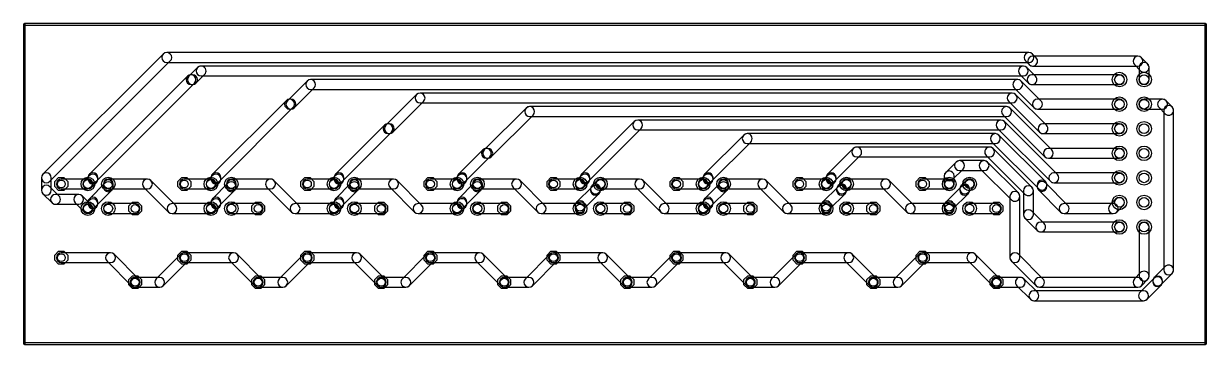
# Model space of a CAD drawing. Extents: x 58 to 257, y 54 to 143.
# Drawn here: x 58.3 to 180.4, y 86.9 to 120.1 of the extents above; entities that cross this region are included whole.
import ezdxf

# ---------------------------------------------------------------- set-up
doc = ezdxf.new("R2010")
doc.units = 0
for name, color, linetype in [('16', 175, 'CONTINUOUS'), ('17', 82, 'CONTINUOUS'), ('20', 30, 'CONTINUOUS'), ('44', 253, 'CONTINUOUS')]:
    doc.layers.add(name, color=color, linetype=linetype)

# ---------------------------------------------------------------- blocks, each defined once
blk = doc.blocks.new('OCTAGONP')
blk.add_lwpolyline([(-0.5, -0.2071), (-0.5, 0.2071), (-0.2071, 0.5), (0.2071, 0.5), (0.5, 0.2071), (0.5, -0.2071), (0.2071, -0.5), (-0.2071, -0.5)], close=True)
blk = doc.blocks.new('ROUNDP')
blk.add_circle((0, 0), 0.5)

msp = doc.modelspace()

# ---------------------------------------------------------------- linework, layer by layer
at = {"layer": '16'}
for points in [[(61.0398, 103.7876), (73.479, 116.2268, 1), (72.7606, 116.9452), (60.3214, 104.506, 1)], [(73.1198, 116.078), (162.1093, 116.078, 1), (162.1093, 117.094), (73.1198, 117.094, 1)], [(161.7501, 116.2268), (162.1311, 115.8458, 1), (162.8495, 116.5642), (162.4685, 116.9452, 1)], [(162.4903, 115.697), (173.355, 115.697, 1), (173.355, 116.713), (162.4903, 116.713, 1)], [(172.9958, 115.8458), (173.6308, 115.2108, 1), (174.3492, 115.9292), (173.7142, 116.5642, 1)], [(173.482, 115.57), (173.482, 114.3, 1), (174.498, 114.3), (174.498, 115.57, 1)], [(65.8476, 103.8056), (75.9828, 113.9408, 1), (75.2643, 114.6592), (65.1292, 104.5241, 1)], [(75.6236, 113.792), (75.7682, 113.792, 1), (75.7682, 114.808), (75.6236, 114.808, 1)], [(76.1274, 113.9408), (77.0164, 114.8298, 1), (76.298, 115.5482), (75.409, 114.6592, 1)], [(76.6572, 114.681), (161.5306, 114.681, 1), (161.5306, 115.697), (76.6572, 115.697, 1)], [(161.1714, 114.8298), (162.0604, 113.9408, 1), (162.7788, 114.6592), (161.8898, 115.5482, 1)], [(162.4196, 113.792), (171.45, 113.792, 1), (171.45, 114.808), (162.4196, 114.808, 1)], [(86.2874, 111.4008), (88.3194, 113.4328, 1), (87.601, 114.1512), (85.569, 112.1192, 1)], [(87.9602, 113.284), (160.952, 113.284, 1), (160.952, 114.3), (87.9602, 114.3, 1)], [(160.5928, 113.4328), (162.6248, 111.4008, 1), (163.3432, 112.1192), (161.3112, 114.1512, 1)], [(96.4474, 108.8608), (99.6224, 112.0358, 1), (98.904, 112.7542), (95.729, 109.5792, 1)], [(99.2632, 111.887), (160.3733, 111.887, 1), (160.3733, 112.903), (99.2632, 112.903, 1)], [(160.0141, 112.0358), (163.1891, 108.8608, 1), (163.9075, 109.5792), (160.7325, 112.7542, 1)], [(78.5476, 103.8056), (86.1428, 111.4008, 1), (85.4243, 112.1192), (77.8292, 104.5241, 1)], [(85.7836, 111.252), (85.9282, 111.252, 1), (85.9282, 112.268), (85.7836, 112.268, 1)], [(106.6074, 106.3208), (110.9254, 110.6388, 1), (110.207, 111.3572), (105.889, 107.0392, 1)], [(110.5662, 110.49), (159.7947, 110.49, 1), (159.7947, 111.506), (110.5662, 111.506, 1)], [(159.4354, 110.6388), (163.7534, 106.3208, 1), (164.4719, 107.0392), (160.1539, 111.3572, 1)], [(162.984, 111.252), (171.45, 111.252, 1), (171.45, 112.268), (162.984, 112.268, 1)], [(175.895, 112.268), (173.99, 112.268, 1), (173.99, 111.252), (175.895, 111.252, 1)], [(176.8892, 111.4842), (176.2542, 112.1192, 1), (175.5358, 111.4008), (176.1708, 110.7658, 1)], [(177.038, 94.615), (177.038, 111.125, 1), (176.022, 111.125), (176.022, 94.615, 1)], [(116.6476, 103.8056), (122.0838, 109.2418, 1), (121.3653, 109.9602), (115.9292, 104.5241, 1)], [(121.7246, 109.093), (159.216, 109.093, 1), (159.216, 110.109), (121.7246, 110.109, 1)], [(158.8568, 109.2418), (164.3178, 103.7808, 1), (165.0362, 104.4992), (159.5752, 109.9602, 1)], [(91.2476, 103.8056), (96.3028, 108.8608, 1), (95.5843, 109.5792), (90.5292, 104.5241, 1)], [(95.9436, 108.712), (96.0882, 108.712, 1), (96.0882, 109.728), (95.9436, 109.728, 1)], [(129.3476, 103.8056), (133.3868, 107.8448, 1), (132.6683, 108.5632), (128.6292, 104.5241, 1)], [(133.0276, 107.696), (158.6373, 107.696, 1), (158.6373, 108.712), (133.0276, 108.712, 1)], [(158.2781, 107.8448), (163.0898, 103.0331, 1), (163.8082, 103.7515), (158.9965, 108.5632, 1)], [(163.5483, 108.712), (171.45, 108.712, 1), (171.45, 109.728), (163.5483, 109.728, 1)], [(103.9476, 103.8056), (106.4628, 106.3208, 1), (105.7443, 107.0392), (103.2292, 104.5241, 1)], [(106.1036, 106.172), (106.2482, 106.172, 1), (106.2482, 107.188), (106.1036, 107.188, 1)], [(142.0476, 103.8056), (144.6898, 106.4478, 1), (143.9713, 107.1662), (141.3292, 104.5241, 1)], [(144.3306, 106.299), (158.0587, 106.299, 1), (158.0587, 107.315), (144.3306, 107.315, 1)], [(157.6995, 106.4478), (161.6928, 102.4545, 1), (162.4112, 103.1729), (158.4179, 107.1662, 1)], [(164.1127, 106.172), (171.45, 106.172, 1), (171.45, 107.188), (164.1127, 107.188, 1)], [(154.2324, 103.984), (155.2992, 105.0508, 1), (154.5808, 105.7692), (153.514, 104.7024, 1)], [(154.94, 104.902), (157.48, 104.902, 1), (157.48, 105.918), (154.94, 105.918, 1)], [(157.1208, 105.0508), (160.2958, 101.8758, 1), (161.0142, 102.5942), (157.8392, 105.7692, 1)], [(61.1886, 102.8632), (61.1886, 104.1468, 1), (60.1726, 104.1468), (60.1726, 102.8632, 1)], [(62.23, 102.997), (64.9732, 102.997, 1), (64.9732, 104.013), (62.23, 104.013, 1)], [(65.3324, 103.1458), (65.8476, 103.661, 1), (65.1292, 104.3794), (64.614, 103.8642, 1)], [(65.9964, 104.0202), (65.9964, 104.1648, 1), (64.9804, 104.1648), (64.9804, 104.0202, 1)], [(67.5894, 103.2178), (67.5894, 103.505, 1), (66.5734, 103.505), (66.5734, 103.2178, 1)], [(67.0814, 102.997), (71.12, 102.997, 1), (71.12, 104.013), (67.0814, 104.013, 1)], [(70.7608, 103.1458), (73.3008, 100.6058, 1), (74.0192, 101.3242), (71.4792, 103.8642, 1)], [(74.93, 102.997), (77.6732, 102.997, 1), (77.6732, 104.013), (74.93, 104.013, 1)], [(78.0324, 103.1458), (78.5476, 103.661, 1), (77.8292, 104.3794), (77.314, 103.8642, 1)], [(78.6964, 104.0202), (78.6964, 104.1648, 1), (77.6804, 104.1648), (77.6804, 104.0202, 1)], [(80.2894, 103.2178), (80.2894, 103.505, 1), (79.2734, 103.505), (79.2734, 103.2178, 1)], [(79.7814, 102.997), (83.82, 102.997, 1), (83.82, 104.013), (79.7814, 104.013, 1)], [(83.4608, 103.1458), (86.0008, 100.6058, 1), (86.7192, 101.3242), (84.1792, 103.8642, 1)], [(87.63, 102.997), (90.3732, 102.997, 1), (90.3732, 104.013), (87.63, 104.013, 1)], [(90.7324, 103.1458), (91.2476, 103.661, 1), (90.5292, 104.3794), (90.014, 103.8642, 1)], [(91.3964, 104.0202), (91.3964, 104.1648, 1), (90.3804, 104.1648), (90.3804, 104.0202, 1)], [(92.9894, 103.2178), (92.9894, 103.505, 1), (91.9734, 103.505), (91.9734, 103.2178, 1)], [(92.4814, 102.997), (96.52, 102.997, 1), (96.52, 104.013), (92.4814, 104.013, 1)], [(96.1608, 103.1458), (98.7008, 100.6058, 1), (99.4192, 101.3242), (96.8792, 103.8642, 1)], [(100.33, 102.997), (103.0732, 102.997, 1), (103.0732, 104.013), (100.33, 104.013, 1)], [(103.4324, 103.1458), (103.9476, 103.661, 1), (103.2292, 104.3794), (102.714, 103.8642, 1)], [(104.0964, 104.0202), (104.0964, 104.1648, 1), (103.0804, 104.1648), (103.0804, 104.0202, 1)], [(105.6894, 103.2178), (105.6894, 103.505, 1), (104.6734, 103.505), (104.6734, 103.2178, 1)], [(105.1814, 102.997), (109.22, 102.997, 1), (109.22, 104.013), (105.1814, 104.013, 1)], [(108.8608, 103.1458), (111.4008, 100.6058, 1), (112.1192, 101.3242), (109.5792, 103.8642, 1)], [(113.03, 102.997), (115.7732, 102.997, 1), (115.7732, 104.013), (113.03, 104.013, 1)], [(116.1324, 103.1458), (116.6476, 103.661, 1), (115.9292, 104.3794), (115.414, 103.8642, 1)], [(116.7964, 104.0202), (116.7964, 104.1648, 1), (115.7804, 104.1648), (115.7804, 104.0202, 1)], [(117.7254, 102.6306), (118.2406, 103.1458, 1), (117.5222, 103.8642), (117.007, 103.349, 1)], [(117.8814, 102.997), (121.92, 102.997, 1), (121.92, 104.013), (117.8814, 104.013, 1)], [(121.5608, 103.1458), (124.1008, 100.6058, 1), (124.8192, 101.3242), (122.2792, 103.8642, 1)], [(125.73, 102.997), (128.4732, 102.997, 1), (128.4732, 104.013), (125.73, 104.013, 1)], [(128.8324, 103.1458), (129.3476, 103.661, 1), (128.6292, 104.3794), (128.114, 103.8642, 1)], [(129.4964, 104.0202), (129.4964, 104.1648, 1), (128.4804, 104.1648), (128.4804, 104.0202, 1)], [(131.0894, 103.2178), (131.0894, 103.505, 1), (130.0734, 103.505), (130.0734, 103.2178, 1)], [(130.5814, 102.997), (134.62, 102.997, 1), (134.62, 104.013), (130.5814, 104.013, 1)], [(134.2608, 103.1458), (136.8008, 100.6058, 1), (137.5192, 101.3242), (134.9792, 103.8642, 1)], [(138.43, 102.997), (141.1732, 102.997, 1), (141.1732, 104.013), (138.43, 104.013, 1)], [(141.5324, 103.1458), (142.0476, 103.661, 1), (141.3292, 104.3794), (140.814, 103.8642, 1)], [(142.1964, 104.0202), (142.1964, 104.1648, 1), (141.1804, 104.1648), (141.1804, 104.0202, 1)], [(143.1254, 102.6306), (143.6406, 103.1458, 1), (142.9222, 103.8642), (142.407, 103.349, 1)], [(143.2814, 102.997), (147.32, 102.997, 1), (147.32, 104.013), (143.2814, 104.013, 1)], [(146.9608, 103.1458), (149.5008, 100.6058, 1), (150.2192, 101.3242), (147.6792, 103.8642, 1)], [(151.13, 102.997), (153.8732, 102.997, 1), (153.8732, 104.013), (151.13, 104.013, 1)], [(154.3812, 103.505), (154.3812, 104.3432, 1), (153.3652, 104.3432), (153.3652, 103.505, 1)], [(155.8254, 102.6306), (156.3406, 103.1458, 1), (155.6222, 103.8642), (155.107, 103.349, 1)], [(162.941, 103.3923), (162.941, 103.251, 1), (163.957, 103.251), (163.957, 103.3923, 1)], [(164.677, 103.632), (171.45, 103.632, 1), (171.45, 104.648), (164.677, 104.648, 1)], [(61.991, 102.2712), (61.0398, 103.2224, 1), (60.3214, 102.504), (61.2726, 101.5528, 1)], [(65.8476, 101.2656), (67.4406, 102.8586, 1), (66.7222, 103.5771), (65.1292, 101.9841, 1)], [(78.5476, 101.2656), (80.1406, 102.8586, 1), (79.4222, 103.5771), (77.8292, 101.9841, 1)], [(91.2476, 101.2656), (92.8406, 102.8586, 1), (92.1222, 103.5771), (90.5292, 101.9841, 1)], [(103.9476, 101.2656), (105.5406, 102.8586, 1), (104.8222, 103.5771), (103.2292, 101.9841, 1)], [(116.1324, 100.8929), (117.7254, 102.4859, 1), (117.007, 103.2044), (115.414, 101.6114, 1)], [(117.8742, 102.8452), (117.8742, 102.9898, 1), (116.8582, 102.9898), (116.8582, 102.8452, 1)], [(129.3476, 101.2656), (130.9406, 102.8586, 1), (130.2222, 103.5771), (128.6292, 101.9841, 1)], [(141.5324, 100.8929), (143.1254, 102.4859, 1), (142.407, 103.2044), (140.814, 101.6114, 1)], [(143.2742, 102.8452), (143.2742, 102.9898, 1), (142.2582, 102.9898), (142.2582, 102.8452, 1)], [(154.2324, 100.8929), (155.8254, 102.4859, 1), (155.107, 103.2044), (153.514, 101.6114, 1)], [(155.9742, 102.8452), (155.9742, 102.9898, 1), (154.9582, 102.9898), (154.9582, 102.8452, 1)], [(160.147, 102.235), (160.147, 95.885, 1), (161.163, 95.885), (161.163, 102.235, 1)], [(161.544, 102.8137), (161.544, 100.33, 1), (162.56, 100.33), (162.56, 102.8137, 1)], [(163.0898, 102.8918), (165.3758, 100.6058, 1), (166.0942, 101.3242), (163.8082, 103.6102, 1)], [(64.0262, 102.42), (61.6318, 102.42, 1), (61.6318, 101.404), (64.0262, 101.404, 1)], [(65.3324, 101.3242), (64.3854, 102.2712, 1), (63.667, 101.5528), (64.614, 100.6058, 1)], [(65.3324, 100.6058), (65.8476, 101.121, 1), (65.1292, 101.8394), (64.614, 101.3242, 1)], [(65.9964, 101.4802), (65.9964, 101.6248, 1), (64.9804, 101.6248), (64.9804, 101.4802, 1)], [(67.0814, 100.457), (69.85, 100.457, 1), (69.85, 101.473), (67.0814, 101.473, 1)], [(73.66, 100.457), (77.6732, 100.457, 1), (77.6732, 101.473), (73.66, 101.473, 1)], [(78.0324, 100.6058), (78.5476, 101.121, 1), (77.8292, 101.8394), (77.314, 101.3242, 1)], [(78.6964, 101.4802), (78.6964, 101.6248, 1), (77.6804, 101.6248), (77.6804, 101.4802, 1)], [(79.7814, 100.457), (82.55, 100.457, 1), (82.55, 101.473), (79.7814, 101.473, 1)], [(86.36, 100.457), (90.3732, 100.457, 1), (90.3732, 101.473), (86.36, 101.473, 1)], [(90.7324, 100.6058), (91.2476, 101.121, 1), (90.5292, 101.8394), (90.014, 101.3242, 1)], [(91.3964, 101.4802), (91.3964, 101.6248, 1), (90.3804, 101.6248), (90.3804, 101.4802, 1)], [(92.4814, 100.457), (95.25, 100.457, 1), (95.25, 101.473), (92.4814, 101.473, 1)], [(99.06, 100.457), (103.0732, 100.457, 1), (103.0732, 101.473), (99.06, 101.473, 1)], [(103.4324, 100.6058), (103.9476, 101.121, 1), (103.2292, 101.8394), (102.714, 101.3242, 1)], [(104.0964, 101.4802), (104.0964, 101.6248, 1), (103.0804, 101.6248), (103.0804, 101.4802, 1)], [(105.1814, 100.457), (107.95, 100.457, 1), (107.95, 101.473), (105.1814, 101.473, 1)], [(111.76, 100.457), (115.7732, 100.457, 1), (115.7732, 101.473), (111.76, 101.473, 1)], [(116.2812, 100.965), (116.2812, 101.2522, 1), (115.2652, 101.2522), (115.2652, 100.965, 1)], [(117.8814, 100.457), (120.65, 100.457, 1), (120.65, 101.473), (117.8814, 101.473, 1)], [(124.46, 100.457), (128.4732, 100.457, 1), (128.4732, 101.473), (124.46, 101.473, 1)], [(128.8324, 100.6058), (129.3476, 101.121, 1), (128.6292, 101.8394), (128.114, 101.3242, 1)], [(129.4964, 101.4802), (129.4964, 101.6248, 1), (128.4804, 101.6248), (128.4804, 101.4802, 1)], [(130.5814, 100.457), (133.35, 100.457, 1), (133.35, 101.473), (130.5814, 101.473, 1)], [(137.16, 100.457), (141.1732, 100.457, 1), (141.1732, 101.473), (137.16, 101.473, 1)], [(141.6812, 100.965), (141.6812, 101.2522, 1), (140.6652, 101.2522), (140.6652, 100.965, 1)], [(143.2814, 100.457), (146.05, 100.457, 1), (146.05, 101.473), (143.2814, 101.473, 1)], [(149.86, 100.457), (153.8732, 100.457, 1), (153.8732, 101.473), (149.86, 101.473, 1)], [(154.3812, 100.965), (154.3812, 101.2522, 1), (153.3652, 101.2522), (153.3652, 100.965, 1)], [(155.9814, 100.457), (158.75, 100.457, 1), (158.75, 101.473), (155.9814, 101.473, 1)], [(165.735, 100.457), (170.815, 100.457, 1), (170.815, 101.473), (165.735, 101.473, 1)], [(171.1742, 100.6058), (171.8092, 101.2408, 1), (171.0908, 101.9592), (170.4558, 101.3242, 1)], [(161.6928, 99.9708), (162.9628, 98.7008, 1), (163.6812, 99.4192), (162.4112, 100.6892, 1)], [(163.322, 98.552), (171.45, 98.552, 1), (171.45, 99.568), (163.322, 99.568, 1)], [(174.498, 93.98), (174.498, 99.06, 1), (173.482, 99.06), (173.482, 93.98, 1)], [(62.23, 95.377), (67.31, 95.377, 1), (67.31, 96.393), (62.23, 96.393, 1)], [(66.9508, 95.5258), (69.4908, 92.9858, 1), (70.2092, 93.7042), (67.6692, 96.2442, 1)], [(72.7492, 92.9858), (75.2892, 95.5258, 1), (74.5708, 96.2442), (72.0308, 93.7042, 1)], [(74.93, 95.377), (80.01, 95.377, 1), (80.01, 96.393), (74.93, 96.393, 1)], [(79.6508, 95.5258), (82.1908, 92.9858, 1), (82.9092, 93.7042), (80.3692, 96.2442, 1)], [(85.4492, 92.9858), (87.9892, 95.5258, 1), (87.2708, 96.2442), (84.7308, 93.7042, 1)], [(87.63, 95.377), (92.71, 95.377, 1), (92.71, 96.393), (87.63, 96.393, 1)], [(92.3508, 95.5258), (94.8908, 92.9858, 1), (95.6092, 93.7042), (93.0692, 96.2442, 1)], [(98.1492, 92.9858), (100.6892, 95.5258, 1), (99.9708, 96.2442), (97.4308, 93.7042, 1)], [(100.33, 95.377), (105.41, 95.377, 1), (105.41, 96.393), (100.33, 96.393, 1)], [(105.0508, 95.5258), (107.5908, 92.9858, 1), (108.3092, 93.7042), (105.7692, 96.2442, 1)], [(110.8492, 92.9858), (113.3892, 95.5258, 1), (112.6708, 96.2442), (110.1308, 93.7042, 1)], [(113.03, 95.377), (118.11, 95.377, 1), (118.11, 96.393), (113.03, 96.393, 1)], [(117.7508, 95.5258), (120.2908, 92.9858, 1), (121.0092, 93.7042), (118.4692, 96.2442, 1)], [(123.5492, 92.9858), (126.0892, 95.5258, 1), (125.3708, 96.2442), (122.8308, 93.7042, 1)], [(125.73, 95.377), (130.81, 95.377, 1), (130.81, 96.393), (125.73, 96.393, 1)], [(130.4508, 95.5258), (132.9908, 92.9858, 1), (133.7092, 93.7042), (131.1692, 96.2442, 1)], [(136.2492, 92.9858), (138.7892, 95.5258, 1), (138.0708, 96.2442), (135.5308, 93.7042, 1)], [(138.43, 95.377), (143.51, 95.377, 1), (143.51, 96.393), (138.43, 96.393, 1)], [(143.1508, 95.5258), (145.6908, 92.9858, 1), (146.4092, 93.7042), (143.8692, 96.2442, 1)], [(148.9492, 92.9858), (151.4892, 95.5258, 1), (150.7708, 96.2442), (148.2308, 93.7042, 1)], [(151.13, 95.377), (156.21, 95.377, 1), (156.21, 96.393), (151.13, 96.393, 1)], [(155.8508, 95.5258), (158.3908, 92.9858, 1), (159.1092, 93.7042), (156.5692, 96.2442, 1)], [(160.2958, 95.5258), (162.8358, 92.9858, 1), (163.5542, 93.7042), (161.0142, 96.2442, 1)], [(173.7142, 92.9858), (174.3492, 93.6208, 1), (173.6308, 94.3392), (172.9958, 93.7042, 1)], [(175.7462, 93.1128), (176.8892, 94.2558, 1), (176.1708, 94.9742), (175.0278, 93.8312, 1)], [(69.85, 92.837), (72.39, 92.837, 1), (72.39, 93.853), (69.85, 93.853, 1)], [(82.55, 92.837), (85.09, 92.837, 1), (85.09, 93.853), (82.55, 93.853, 1)], [(95.25, 92.837), (97.79, 92.837, 1), (97.79, 93.853), (95.25, 93.853, 1)], [(107.95, 92.837), (110.49, 92.837, 1), (110.49, 93.853), (107.95, 93.853, 1)], [(120.65, 92.837), (123.19, 92.837, 1), (123.19, 93.853), (120.65, 93.853, 1)], [(133.35, 92.837), (135.89, 92.837, 1), (135.89, 93.853), (133.35, 93.853, 1)], [(146.05, 92.837), (148.59, 92.837, 1), (148.59, 93.853), (146.05, 93.853, 1)], [(158.75, 92.837), (161.2193, 92.837, 1), (161.2193, 93.853), (158.75, 93.853, 1)], [(160.8601, 92.9858), (162.2571, 91.5888, 1), (162.9755, 92.3072), (161.5785, 93.7042, 1)], [(163.195, 92.837), (173.355, 92.837, 1), (173.355, 93.853), (163.195, 93.853, 1)], [(174.2929, 91.5888), (175.7462, 93.0421, 1), (175.0278, 93.7605), (173.5745, 92.3072, 1)], [(175.895, 93.4013), (175.895, 93.472, 1), (174.879, 93.472), (174.879, 93.4013, 1)], [(162.6163, 91.44), (173.9337, 91.44, 1), (173.9337, 92.456), (162.6163, 92.456, 1)]]:
    msp.add_lwpolyline(points, format="xyb", close=True, dxfattribs=at)
at = {"layer": '20'}
for points in [[(180.34, 120.0912), (58.42, 120.0912, 1), (58.42, 119.9388), (180.34, 119.9388, 1)], [(58.3438, 120.015), (58.3438, 86.995, 1), (58.4962, 86.995), (58.4962, 120.015, 1)], [(180.4162, 86.995), (180.4162, 120.015, 1), (180.2638, 120.015), (180.2638, 86.995, 1)], [(58.42, 86.9188), (180.34, 86.9188, 1), (180.34, 87.0712), (58.42, 87.0712, 1)]]:
    msp.add_lwpolyline(points, format="xyb", close=True, dxfattribs=at)
at = {"layer": '44'}
for centre, radius in [((171.45, 114.3), 0.5), ((173.99, 114.3), 0.5), ((171.45, 111.76), 0.5), ((173.99, 111.76), 0.5), ((171.45, 109.22), 0.5), ((173.99, 109.22), 0.5), ((171.45, 106.68), 0.5), ((173.99, 106.68), 0.5), ((62.23, 103.505), 0.4064), ((64.9732, 103.505), 0.45), ((67.0814, 103.505), 0.45), ((74.93, 103.505), 0.4064), ((77.6732, 103.505), 0.45), ((79.7814, 103.505), 0.45), ((87.63, 103.505), 0.4064), ((90.3732, 103.505), 0.45), ((92.4814, 103.505), 0.45), ((100.33, 103.505), 0.4064), ((103.0732, 103.505), 0.45), ((105.1814, 103.505), 0.45), ((113.03, 103.505), 0.4064), ((115.7732, 103.505), 0.45), ((117.8814, 103.505), 0.45), ((125.73, 103.505), 0.4064), ((128.4732, 103.505), 0.45), ((130.5814, 103.505), 0.45), ((138.43, 103.505), 0.4064), ((141.1732, 103.505), 0.45), ((143.2814, 103.505), 0.45), ((151.13, 103.505), 0.4064), ((153.8732, 103.505), 0.45), ((155.9814, 103.505), 0.45), ((171.45, 104.14), 0.5), ((173.99, 104.14), 0.5), ((64.9732, 100.965), 0.45), ((67.0814, 100.965), 0.45), ((69.85, 100.965), 0.4064), ((77.6732, 100.965), 0.45), ((79.7814, 100.965), 0.45), ((82.55, 100.965), 0.4064), ((90.3732, 100.965), 0.45), ((92.4814, 100.965), 0.45), ((95.25, 100.965), 0.4064), ((103.0732, 100.965), 0.45), ((105.1814, 100.965), 0.45), ((107.95, 100.965), 0.4064), ((115.7732, 100.965), 0.45), ((117.8814, 100.965), 0.45), ((120.65, 100.965), 0.4064), ((128.4732, 100.965), 0.45), ((130.5814, 100.965), 0.45), ((133.35, 100.965), 0.4064), ((141.1732, 100.965), 0.45), ((143.2814, 100.965), 0.45), ((146.05, 100.965), 0.4064), ((153.8732, 100.965), 0.45), ((155.9814, 100.965), 0.45), ((158.75, 100.965), 0.4064), ((171.45, 101.6), 0.5), ((173.99, 101.6), 0.5), ((171.45, 99.06), 0.5), ((173.99, 99.06), 0.5), ((62.23, 95.885), 0.4064), ((74.93, 95.885), 0.4064), ((87.63, 95.885), 0.4064), ((100.33, 95.885), 0.4064), ((113.03, 95.885), 0.4064), ((125.73, 95.885), 0.4064), ((138.43, 95.885), 0.4064), ((151.13, 95.885), 0.4064), ((69.85, 93.345), 0.4064), ((82.55, 93.345), 0.4064), ((95.25, 93.345), 0.4064), ((107.95, 93.345), 0.4064), ((120.65, 93.345), 0.4064), ((133.35, 93.345), 0.4064), ((146.05, 93.345), 0.4064), ((158.75, 93.345), 0.4064)]:
    msp.add_circle(centre, radius, dxfattribs=at)

# ---------------------------------------------------------------- block references
at = {"layer": '17', "rotation": 270}
for name, p, xscale, yscale in [('ROUNDP', (171.45, 114.3), 1.508, 1.508), ('ROUNDP', (173.99, 114.3), 1.508, 1.508), ('ROUNDP', (171.45, 111.76), 1.508, 1.508), ('ROUNDP', (173.99, 111.76), 1.508, 1.508), ('ROUNDP', (171.45, 109.22), 1.508, 1.508), ('ROUNDP', (173.99, 109.22), 1.508, 1.508), ('ROUNDP', (171.45, 106.68), 1.508, 1.508), ('ROUNDP', (173.99, 106.68), 1.508, 1.508), ('OCTAGONP', (62.23, 103.505), 1.3208, 1.3208), ('OCTAGONP', (74.93, 103.505), 1.3208, 1.3208), ('OCTAGONP', (87.63, 103.505), 1.3208, 1.3208), ('OCTAGONP', (100.33, 103.505), 1.3208, 1.3208), ('OCTAGONP', (113.03, 103.505), 1.3208, 1.3208), ('OCTAGONP', (125.73, 103.505), 1.3208, 1.3208), ('OCTAGONP', (138.43, 103.505), 1.3208, 1.3208), ('OCTAGONP', (151.13, 103.505), 1.3208, 1.3208), ('ROUNDP', (171.45, 104.14), 1.508, 1.508), ('ROUNDP', (173.99, 104.14), 1.508, 1.508), ('OCTAGONP', (69.85, 100.965), 1.3208, 1.3208), ('OCTAGONP', (82.55, 100.965), 1.3208, 1.3208), ('OCTAGONP', (95.25, 100.965), 1.3208, 1.3208), ('OCTAGONP', (107.95, 100.965), 1.3208, 1.3208), ('OCTAGONP', (120.65, 100.965), 1.3208, 1.3208), ('OCTAGONP', (133.35, 100.965), 1.3208, 1.3208), ('OCTAGONP', (146.05, 100.965), 1.3208, 1.3208), ('OCTAGONP', (158.75, 100.965), 1.3208, 1.3208), ('ROUNDP', (171.45, 101.6), 1.508, 1.508), ('ROUNDP', (173.99, 101.6), 1.508, 1.508), ('ROUNDP', (171.45, 99.06), 1.508, 1.508), ('ROUNDP', (173.99, 99.06), 1.508, 1.508), ('OCTAGONP', (62.23, 95.885), 1.3208, 1.3208), ('OCTAGONP', (74.93, 95.885), 1.3208, 1.3208), ('OCTAGONP', (87.63, 95.885), 1.3208, 1.3208), ('OCTAGONP', (100.33, 95.885), 1.3208, 1.3208), ('OCTAGONP', (113.03, 95.885), 1.3208, 1.3208), ('OCTAGONP', (125.73, 95.885), 1.3208, 1.3208), ('OCTAGONP', (138.43, 95.885), 1.3208, 1.3208), ('OCTAGONP', (151.13, 95.885), 1.3208, 1.3208), ('OCTAGONP', (69.85, 93.345), 1.3208, 1.3208), ('OCTAGONP', (82.55, 93.345), 1.3208, 1.3208), ('OCTAGONP', (95.25, 93.345), 1.3208, 1.3208), ('OCTAGONP', (107.95, 93.345), 1.3208, 1.3208), ('OCTAGONP', (120.65, 93.345), 1.3208, 1.3208), ('OCTAGONP', (133.35, 93.345), 1.3208, 1.3208), ('OCTAGONP', (146.05, 93.345), 1.3208, 1.3208), ('OCTAGONP', (158.75, 93.345), 1.3208, 1.3208)]:
    msp.add_blockref(name, p, dxfattribs=dict(at, xscale=xscale, yscale=yscale))
at = {"layer": '17', "xscale": 1.408, "yscale": 1.408}
for p in [(64.9732, 103.505), (67.0814, 103.505), (77.6732, 103.505), (79.7814, 103.505), (90.3732, 103.505), (92.4814, 103.505), (103.0732, 103.505), (105.1814, 103.505), (115.7732, 103.505), (117.8814, 103.505), (128.4732, 103.505), (130.5814, 103.505), (141.1732, 103.505), (143.2814, 103.505), (153.8732, 103.505), (155.9814, 103.505), (64.9732, 100.965), (67.0814, 100.965), (77.6732, 100.965), (79.7814, 100.965), (90.3732, 100.965), (92.4814, 100.965), (103.0732, 100.965), (105.1814, 100.965), (115.7732, 100.965), (117.8814, 100.965), (128.4732, 100.965), (130.5814, 100.965), (141.1732, 100.965), (143.2814, 100.965), (153.8732, 100.965), (155.9814, 100.965)]:
    msp.add_blockref('ROUNDP', p, dxfattribs=at)

doc.saveas('drawing.dxf')
